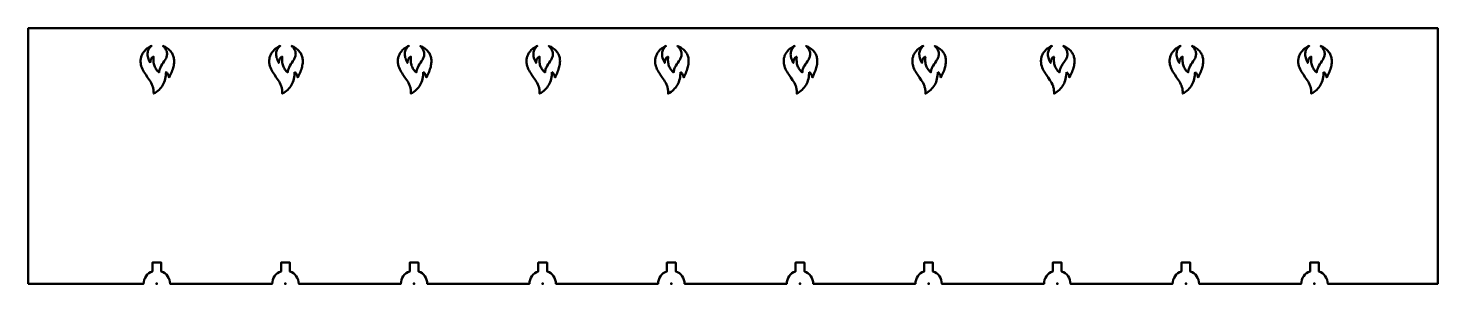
# Model space of a CAD drawing. Header units: millimetres. Extents: x 0 to 800, y 0 to 145.
import ezdxf

# ---------------------------------------------------------------- set-up
doc = ezdxf.new("R2010")
doc.units = ezdxf.units.MM
doc.linetypes.add('Сплошная', pattern=[0])
for name, color, linetype, lineweight in [('IV_ARC_CENTERS', 7, 'Сплошная', 50), ('IV_INTERIOR_PROFILES', 7, 'Continuous', 50), ('IV_OUTER_PROFILE', 7, 'Continuous', 50)]:
    doc.layers.add(name, color=color, linetype=linetype, lineweight=lineweight)

msp = doc.modelspace()

# ---------------------------------------------------------------- linework, layer by layer
at = {"layer": 'IV_ARC_CENTERS'}
for p in [(73.02, 0.09), (73.02, 0.09), (146.02, 0.09), (146.02, 0.09), (219.02, 0.09), (219.02, 0.09), (292.02, 0.09), (292.02, 0.09), (365.02, 0.09), (365.02, 0.09), (438.02, 0.09), (438.02, 0.09), (511.02, 0.09), (511.02, 0.09), (584.02, 0.09), (584.02, 0.09), (657.02, 0.09), (657.02, 0.09), (730.02, 0.09), (730.02, 0.09)]:
    msp.add_point(p, dxfattribs=at)
at = {"layer": 'IV_INTERIOR_PROFILES', "flags": 128}
for points in [[(69.25, 125.44), (68.86, 126.19), (68.52, 126.92), (68.25, 127.63), (68.03, 128.32), (67.88, 129), (67.78, 129.65), (67.74, 130.28), (67.76, 130.89), (67.84, 131.49), (67.98, 132.06), (68.18, 132.62), (68.44, 133.15), (68.75, 133.66), (69.13, 134.16), (69.56, 134.64), (70.06, 135.09), (69.46, 134.81), (68.9, 134.5), (68.36, 134.18), (67.86, 133.84), (67.39, 133.49), (66.95, 133.12), (66.54, 132.73), (66.16, 132.34), (65.81, 131.93), (65.5, 131.52), (65.21, 131.1), (64.94, 130.67), (64.71, 130.24), (64.51, 129.8), (64.33, 129.36), (64.18, 128.91), (64.05, 128.46), (63.95, 128.02), (63.88, 127.57), (63.83, 127.12), (63.8, 126.67), (63.8, 126.22), (63.82, 125.78), (63.86, 125.34), (63.92, 124.9), (64, 124.46), (64.22, 123.6), (64.51, 122.76), (64.86, 121.93), (65.27, 121.11), (65.72, 120.31), (66.21, 119.52), (66.72, 118.75), (67.8, 117.21), (68.87, 115.66), (69.38, 114.86), (69.85, 114.04), (70.27, 113.18), (70.46, 112.74), (70.63, 112.28), (70.78, 111.81), (70.92, 111.33), (71.03, 110.83), (71.12, 110.31), (71.18, 109.77), (71.22, 109.21), (71.23, 108.63), (71.21, 108.02), (72.06, 108.51), (72.85, 109.04), (73.59, 109.6), (74.28, 110.2), (74.91, 110.83), (75.49, 111.51), (76.01, 112.21), (76.47, 112.96), (76.88, 113.74), (77.24, 114.56), (77.54, 115.41), (77.79, 116.3), (77.98, 117.23), (78.12, 118.19), (78.2, 119.19), (78.23, 120.22), (78.55, 120), (78.84, 119.73), (79.11, 119.41), (79.34, 119.05), (79.55, 118.65), (79.72, 118.21), (79.87, 117.72), (79.99, 117.18), (80.42, 118), (80.81, 118.8), (81.17, 119.58), (81.49, 120.35), (81.78, 121.1), (82.04, 121.83), (82.26, 122.55), (82.44, 123.25), (82.59, 123.93), (82.71, 124.6), (82.79, 125.25), (82.83, 125.88), (82.84, 126.5), (82.82, 127.1), (82.76, 127.68), (82.67, 128.25), (82.54, 128.8), (82.38, 129.34), (82.19, 129.86), (81.96, 130.36), (81.69, 130.84), (81.39, 131.31), (81.06, 131.76), (80.69, 132.2), (80.28, 132.62), (79.84, 133.02), (79.37, 133.41), (78.86, 133.78), (78.32, 134.13), (77.74, 134.47), (77.13, 134.79), (76.48, 135.09), (76.77, 134.79), (77.03, 134.5), (77.28, 134.21), (77.5, 133.93), (77.89, 133.37), (78.2, 132.83), (78.45, 132.3), (78.63, 131.79), (78.75, 131.29), (78.81, 130.8), (78.82, 130.32), (78.78, 129.85), (78.7, 129.39), (78.58, 128.94), (78.42, 128.49), (78.23, 128.05), (78.01, 127.62), (77.78, 127.18), (77.25, 126.33), (76.68, 125.47), (76.11, 124.61), (75.56, 123.74), (75.31, 123.3), (75.08, 122.85), (74.87, 122.4), (74.69, 121.93), (74.55, 121.46), (74.44, 120.98), (74.37, 120.48), (74.34, 119.98), (73.88, 120.38), (73.46, 120.81), (73.07, 121.26), (72.72, 121.72), (72.4, 122.21), (72.11, 122.72), (71.86, 123.25), (71.65, 123.8), (71.47, 124.37), (71.33, 124.95), (71.22, 125.56), (71.15, 126.19), (71.11, 126.84), (71.11, 127.51), (71.14, 128.2), (71.21, 128.91), (71.01, 128.85), (70.82, 128.77), (70.64, 128.66), (70.47, 128.53), (70.31, 128.39), (70.16, 128.22), (70.02, 128.04), (69.9, 127.83), (69.78, 127.6), (69.67, 127.35), (69.58, 127.09), (69.49, 126.8), (69.42, 126.49), (69.35, 126.16), (69.3, 125.81)], [(151.23, 120.22), (151.55, 120), (151.84, 119.73), (152.11, 119.41), (152.34, 119.05), (152.55, 118.65), (152.72, 118.21), (152.87, 117.72), (152.99, 117.18), (153.42, 118), (153.81, 118.8), (154.17, 119.58), (154.49, 120.35), (154.78, 121.1), (155.04, 121.83), (155.26, 122.55), (155.44, 123.25), (155.59, 123.93), (155.71, 124.6), (155.79, 125.25), (155.83, 125.88), (155.84, 126.5), (155.82, 127.1), (155.76, 127.68), (155.67, 128.25), (155.54, 128.8), (155.38, 129.34), (155.19, 129.86), (154.96, 130.36), (154.69, 130.84), (154.39, 131.31), (154.06, 131.76), (153.69, 132.2), (153.28, 132.62), (152.84, 133.02), (152.37, 133.41), (151.86, 133.78), (151.32, 134.13), (150.74, 134.47), (150.13, 134.79), (149.48, 135.09), (149.77, 134.79), (150.03, 134.5), (150.28, 134.21), (150.5, 133.93), (150.89, 133.37), (151.2, 132.83), (151.45, 132.3), (151.63, 131.79), (151.75, 131.29), (151.81, 130.8), (151.82, 130.32), (151.78, 129.85), (151.7, 129.39), (151.58, 128.94), (151.42, 128.49), (151.23, 128.05), (151.01, 127.62), (150.78, 127.18), (150.25, 126.33), (149.68, 125.47), (149.11, 124.61), (148.56, 123.74), (148.31, 123.3), (148.08, 122.85), (147.87, 122.4), (147.69, 121.93), (147.55, 121.46), (147.44, 120.98), (147.37, 120.48), (147.34, 119.98), (146.88, 120.38), (146.46, 120.81), (146.07, 121.26), (145.72, 121.72), (145.4, 122.21), (145.11, 122.72), (144.86, 123.25), (144.65, 123.8), (144.47, 124.37), (144.33, 124.95), (144.22, 125.56), (144.15, 126.19), (144.11, 126.84), (144.11, 127.51), (144.14, 128.2), (144.21, 128.91), (144.01, 128.85), (143.82, 128.77), (143.64, 128.66), (143.47, 128.53), (143.31, 128.39), (143.16, 128.22), (143.02, 128.04), (142.9, 127.83), (142.78, 127.6), (142.67, 127.35), (142.58, 127.09), (142.49, 126.8), (142.42, 126.49), (142.35, 126.16), (142.3, 125.81), (142.25, 125.44), (141.86, 126.19), (141.52, 126.92), (141.25, 127.63), (141.03, 128.32), (140.88, 129), (140.78, 129.65), (140.74, 130.28), (140.76, 130.89), (140.84, 131.49), (140.98, 132.06), (141.18, 132.62), (141.44, 133.15), (141.75, 133.66), (142.13, 134.16), (142.56, 134.64), (143.06, 135.09), (142.46, 134.81), (141.9, 134.5), (141.36, 134.18), (140.86, 133.84), (140.39, 133.49), (139.95, 133.12), (139.54, 132.73), (139.16, 132.34), (138.81, 131.93), (138.5, 131.52), (138.21, 131.1), (137.94, 130.67), (137.71, 130.24), (137.51, 129.8), (137.33, 129.36), (137.18, 128.91), (137.05, 128.46), (136.95, 128.02), (136.88, 127.57), (136.83, 127.12), (136.8, 126.67), (136.8, 126.22), (136.82, 125.78), (136.86, 125.34), (136.92, 124.9), (137, 124.46), (137.22, 123.6), (137.51, 122.76), (137.86, 121.93), (138.27, 121.11), (138.72, 120.31), (139.21, 119.52), (139.72, 118.75), (140.8, 117.21), (141.87, 115.66), (142.38, 114.86), (142.85, 114.04), (143.27, 113.18), (143.46, 112.74), (143.63, 112.28), (143.78, 111.81), (143.92, 111.33), (144.03, 110.83), (144.12, 110.31), (144.18, 109.77), (144.22, 109.21), (144.23, 108.63), (144.21, 108.02), (145.06, 108.51), (145.85, 109.04), (146.59, 109.6), (147.28, 110.2), (147.91, 110.83), (148.49, 111.51), (149.01, 112.21), (149.47, 112.96), (149.88, 113.74), (150.24, 114.56), (150.54, 115.41), (150.79, 116.3), (150.98, 117.23), (151.12, 118.19), (151.2, 119.19)], [(224.23, 120.22), (224.55, 120), (224.84, 119.73), (225.11, 119.41), (225.34, 119.05), (225.55, 118.65), (225.72, 118.21), (225.87, 117.72), (225.99, 117.18), (226.42, 118), (226.81, 118.8), (227.17, 119.58), (227.49, 120.35), (227.78, 121.1), (228.04, 121.83), (228.26, 122.55), (228.44, 123.25), (228.59, 123.93), (228.71, 124.6), (228.79, 125.25), (228.83, 125.88), (228.84, 126.5), (228.82, 127.1), (228.76, 127.68), (228.67, 128.25), (228.54, 128.8), (228.38, 129.34), (228.19, 129.86), (227.96, 130.36), (227.69, 130.84), (227.39, 131.31), (227.06, 131.76), (226.69, 132.2), (226.28, 132.62), (225.84, 133.02), (225.37, 133.41), (224.86, 133.78), (224.32, 134.13), (223.74, 134.47), (223.13, 134.79), (222.48, 135.09), (222.77, 134.79), (223.03, 134.5), (223.28, 134.21), (223.5, 133.93), (223.89, 133.37), (224.2, 132.83), (224.45, 132.3), (224.63, 131.79), (224.75, 131.29), (224.81, 130.8), (224.82, 130.32), (224.78, 129.85), (224.7, 129.39), (224.58, 128.94), (224.42, 128.49), (224.23, 128.05), (224.01, 127.62), (223.78, 127.18), (223.25, 126.33), (222.68, 125.47), (222.11, 124.61), (221.56, 123.74), (221.31, 123.3), (221.08, 122.85), (220.87, 122.4), (220.69, 121.93), (220.55, 121.46), (220.44, 120.98), (220.37, 120.48), (220.34, 119.98), (219.88, 120.38), (219.46, 120.81), (219.07, 121.26), (218.72, 121.72), (218.4, 122.21), (218.11, 122.72), (217.86, 123.25), (217.65, 123.8), (217.47, 124.37), (217.33, 124.95), (217.22, 125.56), (217.15, 126.19), (217.11, 126.84), (217.11, 127.51), (217.14, 128.2), (217.21, 128.91), (217.01, 128.85), (216.82, 128.77), (216.64, 128.66), (216.47, 128.53), (216.31, 128.39), (216.16, 128.22), (216.02, 128.04), (215.9, 127.83), (215.78, 127.6), (215.67, 127.35), (215.58, 127.09), (215.49, 126.8), (215.42, 126.49), (215.35, 126.16), (215.3, 125.81), (215.25, 125.44), (214.86, 126.19), (214.52, 126.92), (214.25, 127.63), (214.03, 128.32), (213.88, 129), (213.78, 129.65), (213.74, 130.28), (213.76, 130.89), (213.84, 131.49), (213.98, 132.06), (214.18, 132.62), (214.44, 133.15), (214.75, 133.66), (215.13, 134.16), (215.56, 134.64), (216.06, 135.09), (215.46, 134.81), (214.9, 134.5), (214.36, 134.18), (213.86, 133.84), (213.39, 133.49), (212.95, 133.12), (212.54, 132.73), (212.16, 132.34), (211.81, 131.93), (211.5, 131.52), (211.21, 131.1), (210.94, 130.67), (210.71, 130.24), (210.51, 129.8), (210.33, 129.36), (210.18, 128.91), (210.05, 128.46), (209.95, 128.02), (209.88, 127.57), (209.83, 127.12), (209.8, 126.67), (209.8, 126.22), (209.82, 125.78), (209.86, 125.34), (209.92, 124.9), (210, 124.46), (210.22, 123.6), (210.51, 122.76), (210.86, 121.93), (211.27, 121.11), (211.72, 120.31), (212.21, 119.52), (212.72, 118.75), (213.8, 117.21), (214.87, 115.66), (215.38, 114.86), (215.85, 114.04), (216.27, 113.18), (216.46, 112.74), (216.63, 112.28), (216.78, 111.81), (216.92, 111.33), (217.03, 110.83), (217.12, 110.31), (217.18, 109.77), (217.22, 109.21), (217.23, 108.63), (217.21, 108.02), (218.06, 108.51), (218.85, 109.04), (219.59, 109.6), (220.28, 110.2), (220.91, 110.83), (221.49, 111.51), (222.01, 112.21), (222.47, 112.96), (222.88, 113.74), (223.24, 114.56), (223.54, 115.41), (223.79, 116.3), (223.98, 117.23), (224.12, 118.19), (224.2, 119.19)], [(297.23, 120.22), (297.55, 120), (297.84, 119.73), (298.11, 119.41), (298.34, 119.05), (298.55, 118.65), (298.72, 118.21), (298.87, 117.72), (298.99, 117.18), (299.42, 118), (299.81, 118.8), (300.17, 119.58), (300.49, 120.35), (300.78, 121.1), (301.04, 121.83), (301.26, 122.55), (301.44, 123.25), (301.59, 123.93), (301.71, 124.6), (301.79, 125.25), (301.83, 125.88), (301.84, 126.5), (301.82, 127.1), (301.76, 127.68), (301.67, 128.25), (301.54, 128.8), (301.38, 129.34), (301.19, 129.86), (300.96, 130.36), (300.69, 130.84), (300.39, 131.31), (300.06, 131.76), (299.69, 132.2), (299.28, 132.62), (298.84, 133.02), (298.37, 133.41), (297.86, 133.78), (297.32, 134.13), (296.74, 134.47), (296.13, 134.79), (295.48, 135.09), (295.77, 134.79), (296.03, 134.5), (296.28, 134.21), (296.5, 133.93), (296.89, 133.37), (297.2, 132.83), (297.45, 132.3), (297.63, 131.79), (297.75, 131.29), (297.81, 130.8), (297.82, 130.32), (297.78, 129.85), (297.7, 129.39), (297.58, 128.94), (297.42, 128.49), (297.23, 128.05), (297.01, 127.62), (296.78, 127.18), (296.25, 126.33), (295.68, 125.47), (295.11, 124.61), (294.56, 123.74), (294.31, 123.3), (294.08, 122.85), (293.87, 122.4), (293.69, 121.93), (293.55, 121.46), (293.44, 120.98), (293.37, 120.48), (293.34, 119.98), (292.88, 120.38), (292.46, 120.81), (292.07, 121.26), (291.72, 121.72), (291.4, 122.21), (291.11, 122.72), (290.86, 123.25), (290.65, 123.8), (290.47, 124.37), (290.33, 124.95), (290.22, 125.56), (290.15, 126.19), (290.11, 126.84), (290.11, 127.51), (290.14, 128.2), (290.21, 128.91), (290.01, 128.85), (289.82, 128.77), (289.64, 128.66), (289.47, 128.53), (289.31, 128.39), (289.16, 128.22), (289.02, 128.04), (288.9, 127.83), (288.78, 127.6), (288.67, 127.35), (288.58, 127.09), (288.49, 126.8), (288.42, 126.49), (288.35, 126.16), (288.3, 125.81), (288.25, 125.44), (287.86, 126.19), (287.52, 126.92), (287.25, 127.63), (287.03, 128.32), (286.88, 129), (286.78, 129.65), (286.74, 130.28), (286.76, 130.89), (286.84, 131.49), (286.98, 132.06), (287.18, 132.62), (287.44, 133.15), (287.75, 133.66), (288.13, 134.16), (288.56, 134.64), (289.06, 135.09), (288.46, 134.81), (287.9, 134.5), (287.36, 134.18), (286.86, 133.84), (286.39, 133.49), (285.95, 133.12), (285.54, 132.73), (285.16, 132.34), (284.81, 131.93), (284.5, 131.52), (284.21, 131.1), (283.94, 130.67), (283.71, 130.24), (283.51, 129.8), (283.33, 129.36), (283.18, 128.91), (283.05, 128.46), (282.95, 128.02), (282.88, 127.57), (282.83, 127.12), (282.8, 126.67), (282.8, 126.22), (282.82, 125.78), (282.86, 125.34), (282.92, 124.9), (283, 124.46), (283.22, 123.6), (283.51, 122.76), (283.86, 121.93), (284.27, 121.11), (284.72, 120.31), (285.21, 119.52), (285.72, 118.75), (286.8, 117.21), (287.87, 115.66), (288.38, 114.86), (288.85, 114.04), (289.27, 113.18), (289.46, 112.74), (289.63, 112.28), (289.78, 111.81), (289.92, 111.33), (290.03, 110.83), (290.12, 110.31), (290.18, 109.77), (290.22, 109.21), (290.23, 108.63), (290.21, 108.02), (291.06, 108.51), (291.85, 109.04), (292.59, 109.6), (293.28, 110.2), (293.91, 110.83), (294.49, 111.51), (295.01, 112.21), (295.47, 112.96), (295.88, 113.74), (296.24, 114.56), (296.54, 115.41), (296.79, 116.3), (296.98, 117.23), (297.12, 118.19), (297.2, 119.19)], [(370.23, 120.22), (370.55, 120), (370.84, 119.73), (371.11, 119.41), (371.34, 119.05), (371.55, 118.65), (371.72, 118.21), (371.87, 117.72), (371.99, 117.18), (372.42, 118), (372.81, 118.8), (373.17, 119.58), (373.49, 120.35), (373.78, 121.1), (374.04, 121.83), (374.26, 122.55), (374.44, 123.25), (374.59, 123.93), (374.71, 124.6), (374.79, 125.25), (374.83, 125.88), (374.84, 126.5), (374.82, 127.1), (374.76, 127.68), (374.67, 128.25), (374.54, 128.8), (374.38, 129.34), (374.19, 129.86), (373.96, 130.36), (373.69, 130.84), (373.39, 131.31), (373.06, 131.76), (372.69, 132.2), (372.28, 132.62), (371.84, 133.02), (371.37, 133.41), (370.86, 133.78), (370.32, 134.13), (369.74, 134.47), (369.13, 134.79), (368.48, 135.09), (368.77, 134.79), (369.03, 134.5), (369.28, 134.21), (369.5, 133.93), (369.89, 133.37), (370.2, 132.83), (370.45, 132.3), (370.63, 131.79), (370.75, 131.29), (370.81, 130.8), (370.82, 130.32), (370.78, 129.85), (370.7, 129.39), (370.58, 128.94), (370.42, 128.49), (370.23, 128.05), (370.01, 127.62), (369.78, 127.18), (369.25, 126.33), (368.68, 125.47), (368.11, 124.61), (367.56, 123.74), (367.31, 123.3), (367.08, 122.85), (366.87, 122.4), (366.69, 121.93), (366.55, 121.46), (366.44, 120.98), (366.37, 120.48), (366.34, 119.98), (365.88, 120.38), (365.46, 120.81), (365.07, 121.26), (364.72, 121.72), (364.4, 122.21), (364.11, 122.72), (363.86, 123.25), (363.65, 123.8), (363.47, 124.37), (363.33, 124.95), (363.22, 125.56), (363.15, 126.19), (363.11, 126.84), (363.11, 127.51), (363.14, 128.2), (363.21, 128.91), (363.01, 128.85), (362.82, 128.77), (362.64, 128.66), (362.47, 128.53), (362.31, 128.39), (362.16, 128.22), (362.02, 128.04), (361.9, 127.83), (361.78, 127.6), (361.67, 127.35), (361.58, 127.09), (361.49, 126.8), (361.42, 126.49), (361.35, 126.16), (361.3, 125.81), (361.25, 125.44), (360.86, 126.19), (360.52, 126.92), (360.25, 127.63), (360.03, 128.32), (359.88, 129), (359.78, 129.65), (359.74, 130.28), (359.76, 130.89), (359.84, 131.49), (359.98, 132.06), (360.18, 132.62), (360.44, 133.15), (360.75, 133.66), (361.13, 134.16), (361.56, 134.64), (362.06, 135.09), (361.46, 134.81), (360.9, 134.5), (360.36, 134.18), (359.86, 133.84), (359.39, 133.49), (358.95, 133.12), (358.54, 132.73), (358.16, 132.34), (357.81, 131.93), (357.5, 131.52), (357.21, 131.1), (356.94, 130.67), (356.71, 130.24), (356.51, 129.8), (356.33, 129.36), (356.18, 128.91), (356.05, 128.46), (355.95, 128.02), (355.88, 127.57), (355.83, 127.12), (355.8, 126.67), (355.8, 126.22), (355.82, 125.78), (355.86, 125.34), (355.92, 124.9), (356, 124.46), (356.22, 123.6), (356.51, 122.76), (356.86, 121.93), (357.27, 121.11), (357.72, 120.31), (358.21, 119.52), (358.72, 118.75), (359.8, 117.21), (360.87, 115.66), (361.38, 114.86), (361.85, 114.04), (362.27, 113.18), (362.46, 112.74), (362.63, 112.28), (362.78, 111.81), (362.92, 111.33), (363.03, 110.83), (363.12, 110.31), (363.18, 109.77), (363.22, 109.21), (363.23, 108.63), (363.21, 108.02), (364.06, 108.51), (364.85, 109.04), (365.59, 109.6), (366.28, 110.2), (366.91, 110.83), (367.49, 111.51), (368.01, 112.21), (368.47, 112.96), (368.88, 113.74), (369.24, 114.56), (369.54, 115.41), (369.79, 116.3), (369.98, 117.23), (370.12, 118.19), (370.2, 119.19)], [(443.23, 120.22), (443.55, 120), (443.84, 119.73), (444.11, 119.41), (444.34, 119.05), (444.55, 118.65), (444.72, 118.21), (444.87, 117.72), (444.99, 117.18), (445.42, 118), (445.81, 118.8), (446.17, 119.58), (446.49, 120.35), (446.78, 121.1), (447.04, 121.83), (447.26, 122.55), (447.44, 123.25), (447.59, 123.93), (447.71, 124.6), (447.79, 125.25), (447.83, 125.88), (447.84, 126.5), (447.82, 127.1), (447.76, 127.68), (447.67, 128.25), (447.54, 128.8), (447.38, 129.34), (447.19, 129.86), (446.96, 130.36), (446.69, 130.84), (446.39, 131.31), (446.06, 131.76), (445.69, 132.2), (445.28, 132.62), (444.84, 133.02), (444.37, 133.41), (443.86, 133.78), (443.32, 134.13), (442.74, 134.47), (442.13, 134.79), (441.48, 135.09), (441.77, 134.79), (442.03, 134.5), (442.28, 134.21), (442.5, 133.93), (442.89, 133.37), (443.2, 132.83), (443.45, 132.3), (443.63, 131.79), (443.75, 131.29), (443.81, 130.8), (443.82, 130.32), (443.78, 129.85), (443.7, 129.39), (443.58, 128.94), (443.42, 128.49), (443.23, 128.05), (443.01, 127.62), (442.78, 127.18), (442.25, 126.33), (441.68, 125.47), (441.11, 124.61), (440.56, 123.74), (440.31, 123.3), (440.08, 122.85), (439.87, 122.4), (439.69, 121.93), (439.55, 121.46), (439.44, 120.98), (439.37, 120.48), (439.34, 119.98), (438.88, 120.38), (438.46, 120.81), (438.07, 121.26), (437.72, 121.72), (437.4, 122.21), (437.11, 122.72), (436.86, 123.25), (436.65, 123.8), (436.47, 124.37), (436.33, 124.95), (436.22, 125.56), (436.15, 126.19), (436.11, 126.84), (436.11, 127.51), (436.14, 128.2), (436.21, 128.91), (436.01, 128.85), (435.82, 128.77), (435.64, 128.66), (435.47, 128.53), (435.31, 128.39), (435.16, 128.22), (435.02, 128.04), (434.9, 127.83), (434.78, 127.6), (434.67, 127.35), (434.58, 127.09), (434.49, 126.8), (434.42, 126.49), (434.35, 126.16), (434.3, 125.81), (434.25, 125.44), (433.86, 126.19), (433.52, 126.92), (433.25, 127.63), (433.03, 128.32), (432.88, 129), (432.78, 129.65), (432.74, 130.28), (432.76, 130.89), (432.84, 131.49), (432.98, 132.06), (433.18, 132.62), (433.44, 133.15), (433.75, 133.66), (434.13, 134.16), (434.56, 134.64), (435.06, 135.09), (434.46, 134.81), (433.9, 134.5), (433.36, 134.18), (432.86, 133.84), (432.39, 133.49), (431.95, 133.12), (431.54, 132.73), (431.16, 132.34), (430.81, 131.93), (430.5, 131.52), (430.21, 131.1), (429.94, 130.67), (429.71, 130.24), (429.51, 129.8), (429.33, 129.36), (429.18, 128.91), (429.05, 128.46), (428.95, 128.02), (428.88, 127.57), (428.83, 127.12), (428.8, 126.67), (428.8, 126.22), (428.82, 125.78), (428.86, 125.34), (428.92, 124.9), (429, 124.46), (429.22, 123.6), (429.51, 122.76), (429.86, 121.93), (430.27, 121.11), (430.72, 120.31), (431.21, 119.52), (431.72, 118.75), (432.8, 117.21), (433.87, 115.66), (434.38, 114.86), (434.85, 114.04), (435.27, 113.18), (435.46, 112.74), (435.63, 112.28), (435.78, 111.81), (435.92, 111.33), (436.03, 110.83), (436.12, 110.31), (436.18, 109.77), (436.22, 109.21), (436.23, 108.63), (436.21, 108.02), (437.06, 108.51), (437.85, 109.04), (438.59, 109.6), (439.28, 110.2), (439.91, 110.83), (440.49, 111.51), (441.01, 112.21), (441.47, 112.96), (441.88, 113.74), (442.24, 114.56), (442.54, 115.41), (442.79, 116.3), (442.98, 117.23), (443.12, 118.19), (443.2, 119.19)], [(516.23, 120.22), (516.55, 120), (516.84, 119.73), (517.11, 119.41), (517.34, 119.05), (517.55, 118.65), (517.72, 118.21), (517.87, 117.72), (517.99, 117.18), (518.42, 118), (518.81, 118.8), (519.17, 119.58), (519.49, 120.35), (519.78, 121.1), (520.04, 121.83), (520.26, 122.55), (520.44, 123.25), (520.59, 123.93), (520.71, 124.6), (520.79, 125.25), (520.83, 125.88), (520.84, 126.5), (520.82, 127.1), (520.76, 127.68), (520.67, 128.25), (520.54, 128.8), (520.38, 129.34), (520.19, 129.86), (519.96, 130.36), (519.69, 130.84), (519.39, 131.31), (519.06, 131.76), (518.69, 132.2), (518.28, 132.62), (517.84, 133.02), (517.37, 133.41), (516.86, 133.78), (516.32, 134.13), (515.74, 134.47), (515.13, 134.79), (514.48, 135.09), (514.77, 134.79), (515.03, 134.5), (515.28, 134.21), (515.5, 133.93), (515.89, 133.37), (516.2, 132.83), (516.45, 132.3), (516.63, 131.79), (516.75, 131.29), (516.81, 130.8), (516.82, 130.32), (516.78, 129.85), (516.7, 129.39), (516.58, 128.94), (516.42, 128.49), (516.23, 128.05), (516.01, 127.62), (515.78, 127.18), (515.25, 126.33), (514.68, 125.47), (514.11, 124.61), (513.56, 123.74), (513.31, 123.3), (513.08, 122.85), (512.87, 122.4), (512.69, 121.93), (512.55, 121.46), (512.44, 120.98), (512.37, 120.48), (512.34, 119.98), (511.88, 120.38), (511.46, 120.81), (511.07, 121.26), (510.72, 121.72), (510.4, 122.21), (510.11, 122.72), (509.86, 123.25), (509.65, 123.8), (509.47, 124.37), (509.33, 124.95), (509.22, 125.56), (509.15, 126.19), (509.11, 126.84), (509.11, 127.51), (509.14, 128.2), (509.21, 128.91), (509.01, 128.85), (508.82, 128.77), (508.64, 128.66), (508.47, 128.53), (508.31, 128.39), (508.16, 128.22), (508.02, 128.04), (507.9, 127.83), (507.78, 127.6), (507.67, 127.35), (507.58, 127.09), (507.49, 126.8), (507.42, 126.49), (507.35, 126.16), (507.3, 125.81), (507.25, 125.44), (506.86, 126.19), (506.52, 126.92), (506.25, 127.63), (506.03, 128.32), (505.88, 129), (505.78, 129.65), (505.74, 130.28), (505.76, 130.89), (505.84, 131.49), (505.98, 132.06), (506.18, 132.62), (506.44, 133.15), (506.75, 133.66), (507.13, 134.16), (507.56, 134.64), (508.06, 135.09), (507.46, 134.81), (506.9, 134.5), (506.36, 134.18), (505.86, 133.84), (505.39, 133.49), (504.95, 133.12), (504.54, 132.73), (504.16, 132.34), (503.81, 131.93), (503.5, 131.52), (503.21, 131.1), (502.94, 130.67), (502.71, 130.24), (502.51, 129.8), (502.33, 129.36), (502.18, 128.91), (502.05, 128.46), (501.95, 128.02), (501.88, 127.57), (501.83, 127.12), (501.8, 126.67), (501.8, 126.22), (501.82, 125.78), (501.86, 125.34), (501.92, 124.9), (502, 124.46), (502.22, 123.6), (502.51, 122.76), (502.86, 121.93), (503.27, 121.11), (503.72, 120.31), (504.21, 119.52), (504.72, 118.75), (505.8, 117.21), (506.87, 115.66), (507.38, 114.86), (507.85, 114.04), (508.27, 113.18), (508.46, 112.74), (508.63, 112.28), (508.78, 111.81), (508.92, 111.33), (509.03, 110.83), (509.12, 110.31), (509.18, 109.77), (509.22, 109.21), (509.23, 108.63), (509.21, 108.02), (510.06, 108.51), (510.85, 109.04), (511.59, 109.6), (512.28, 110.2), (512.91, 110.83), (513.49, 111.51), (514.01, 112.21), (514.47, 112.96), (514.88, 113.74), (515.24, 114.56), (515.54, 115.41), (515.79, 116.3), (515.98, 117.23), (516.12, 118.19), (516.2, 119.19)], [(589.23, 120.22), (589.55, 120), (589.84, 119.73), (590.11, 119.41), (590.34, 119.05), (590.55, 118.65), (590.72, 118.21), (590.87, 117.72), (590.99, 117.18), (591.42, 118), (591.81, 118.8), (592.17, 119.58), (592.49, 120.35), (592.78, 121.1), (593.04, 121.83), (593.26, 122.55), (593.44, 123.25), (593.59, 123.93), (593.71, 124.6), (593.79, 125.25), (593.83, 125.88), (593.84, 126.5), (593.82, 127.1), (593.76, 127.68), (593.67, 128.25), (593.54, 128.8), (593.38, 129.34), (593.19, 129.86), (592.96, 130.36), (592.69, 130.84), (592.39, 131.31), (592.06, 131.76), (591.69, 132.2), (591.28, 132.62), (590.84, 133.02), (590.37, 133.41), (589.86, 133.78), (589.32, 134.13), (588.74, 134.47), (588.13, 134.79), (587.48, 135.09), (587.77, 134.79), (588.03, 134.5), (588.28, 134.21), (588.5, 133.93), (588.89, 133.37), (589.2, 132.83), (589.45, 132.3), (589.63, 131.79), (589.75, 131.29), (589.81, 130.8), (589.82, 130.32), (589.78, 129.85), (589.7, 129.39), (589.58, 128.94), (589.42, 128.49), (589.23, 128.05), (589.01, 127.62), (588.78, 127.18), (588.25, 126.33), (587.68, 125.47), (587.11, 124.61), (586.56, 123.74), (586.31, 123.3), (586.08, 122.85), (585.87, 122.4), (585.69, 121.93), (585.55, 121.46), (585.44, 120.98), (585.37, 120.48), (585.34, 119.98), (584.88, 120.38), (584.46, 120.81), (584.07, 121.26), (583.72, 121.72), (583.4, 122.21), (583.11, 122.72), (582.86, 123.25), (582.65, 123.8), (582.47, 124.37), (582.33, 124.95), (582.22, 125.56), (582.15, 126.19), (582.11, 126.84), (582.11, 127.51), (582.14, 128.2), (582.21, 128.91), (582.01, 128.85), (581.82, 128.77), (581.64, 128.66), (581.47, 128.53), (581.31, 128.39), (581.16, 128.22), (581.02, 128.04), (580.9, 127.83), (580.78, 127.6), (580.67, 127.35), (580.58, 127.09), (580.49, 126.8), (580.42, 126.49), (580.35, 126.16), (580.3, 125.81), (580.25, 125.44), (579.86, 126.19), (579.52, 126.92), (579.25, 127.63), (579.03, 128.32), (578.88, 129), (578.78, 129.65), (578.74, 130.28), (578.76, 130.89), (578.84, 131.49), (578.98, 132.06), (579.18, 132.62), (579.44, 133.15), (579.75, 133.66), (580.13, 134.16), (580.56, 134.64), (581.06, 135.09), (580.46, 134.81), (579.9, 134.5), (579.36, 134.18), (578.86, 133.84), (578.39, 133.49), (577.95, 133.12), (577.54, 132.73), (577.16, 132.34), (576.81, 131.93), (576.5, 131.52), (576.21, 131.1), (575.94, 130.67), (575.71, 130.24), (575.51, 129.8), (575.33, 129.36), (575.18, 128.91), (575.05, 128.46), (574.95, 128.02), (574.88, 127.57), (574.83, 127.12), (574.8, 126.67), (574.8, 126.22), (574.82, 125.78), (574.86, 125.34), (574.92, 124.9), (575, 124.46), (575.22, 123.6), (575.51, 122.76), (575.86, 121.93), (576.27, 121.11), (576.72, 120.31), (577.21, 119.52), (577.72, 118.75), (578.8, 117.21), (579.87, 115.66), (580.38, 114.86), (580.85, 114.04), (581.27, 113.18), (581.46, 112.74), (581.63, 112.28), (581.78, 111.81), (581.92, 111.33), (582.03, 110.83), (582.12, 110.31), (582.18, 109.77), (582.22, 109.21), (582.23, 108.63), (582.21, 108.02), (583.06, 108.51), (583.85, 109.04), (584.59, 109.6), (585.28, 110.2), (585.91, 110.83), (586.49, 111.51), (587.01, 112.21), (587.47, 112.96), (587.88, 113.74), (588.24, 114.56), (588.54, 115.41), (588.79, 116.3), (588.98, 117.23), (589.12, 118.19), (589.2, 119.19)], [(662.23, 120.22), (662.55, 120), (662.84, 119.73), (663.11, 119.41), (663.34, 119.05), (663.55, 118.65), (663.72, 118.21), (663.87, 117.72), (663.99, 117.18), (664.42, 118), (664.81, 118.8), (665.17, 119.58), (665.49, 120.35), (665.78, 121.1), (666.04, 121.83), (666.26, 122.55), (666.44, 123.25), (666.59, 123.93), (666.71, 124.6), (666.79, 125.25), (666.83, 125.88), (666.84, 126.5), (666.82, 127.1), (666.76, 127.68), (666.67, 128.25), (666.54, 128.8), (666.38, 129.34), (666.19, 129.86), (665.96, 130.36), (665.69, 130.84), (665.39, 131.31), (665.06, 131.76), (664.69, 132.2), (664.28, 132.62), (663.84, 133.02), (663.37, 133.41), (662.86, 133.78), (662.32, 134.13), (661.74, 134.47), (661.13, 134.79), (660.48, 135.09), (660.77, 134.79), (661.03, 134.5), (661.28, 134.21), (661.5, 133.93), (661.89, 133.37), (662.2, 132.83), (662.45, 132.3), (662.63, 131.79), (662.75, 131.29), (662.81, 130.8), (662.82, 130.32), (662.78, 129.85), (662.7, 129.39), (662.58, 128.94), (662.42, 128.49), (662.23, 128.05), (662.01, 127.62), (661.78, 127.18), (661.25, 126.33), (660.68, 125.47), (660.11, 124.61), (659.56, 123.74), (659.31, 123.3), (659.08, 122.85), (658.87, 122.4), (658.69, 121.93), (658.55, 121.46), (658.44, 120.98), (658.37, 120.48), (658.34, 119.98), (657.88, 120.38), (657.46, 120.81), (657.07, 121.26), (656.72, 121.72), (656.4, 122.21), (656.11, 122.72), (655.86, 123.25), (655.65, 123.8), (655.47, 124.37), (655.33, 124.95), (655.22, 125.56), (655.15, 126.19), (655.11, 126.84), (655.11, 127.51), (655.14, 128.2), (655.21, 128.91), (655.01, 128.85), (654.82, 128.77), (654.64, 128.66), (654.47, 128.53), (654.31, 128.39), (654.16, 128.22), (654.02, 128.04), (653.9, 127.83), (653.78, 127.6), (653.67, 127.35), (653.58, 127.09), (653.49, 126.8), (653.42, 126.49), (653.35, 126.16), (653.3, 125.81), (653.25, 125.44), (652.86, 126.19), (652.52, 126.92), (652.25, 127.63), (652.03, 128.32), (651.88, 129), (651.78, 129.65), (651.74, 130.28), (651.76, 130.89), (651.84, 131.49), (651.98, 132.06), (652.18, 132.62), (652.44, 133.15), (652.75, 133.66), (653.13, 134.16), (653.56, 134.64), (654.06, 135.09), (653.46, 134.81), (652.9, 134.5), (652.36, 134.18), (651.86, 133.84), (651.39, 133.49), (650.95, 133.12), (650.54, 132.73), (650.16, 132.34), (649.81, 131.93), (649.5, 131.52), (649.21, 131.1), (648.94, 130.67), (648.71, 130.24), (648.51, 129.8), (648.33, 129.36), (648.18, 128.91), (648.05, 128.46), (647.95, 128.02), (647.88, 127.57), (647.83, 127.12), (647.8, 126.67), (647.8, 126.22), (647.82, 125.78), (647.86, 125.34), (647.92, 124.9), (648, 124.46), (648.22, 123.6), (648.51, 122.76), (648.86, 121.93), (649.27, 121.11), (649.72, 120.31), (650.21, 119.52), (650.72, 118.75), (651.8, 117.21), (652.87, 115.66), (653.38, 114.86), (653.85, 114.04), (654.27, 113.18), (654.46, 112.74), (654.63, 112.28), (654.78, 111.81), (654.92, 111.33), (655.03, 110.83), (655.12, 110.31), (655.18, 109.77), (655.22, 109.21), (655.23, 108.63), (655.21, 108.02), (656.06, 108.51), (656.85, 109.04), (657.59, 109.6), (658.28, 110.2), (658.91, 110.83), (659.49, 111.51), (660.01, 112.21), (660.47, 112.96), (660.88, 113.74), (661.24, 114.56), (661.54, 115.41), (661.79, 116.3), (661.98, 117.23), (662.12, 118.19), (662.2, 119.19)], [(735.23, 120.22), (735.55, 120), (735.84, 119.73), (736.11, 119.41), (736.34, 119.05), (736.55, 118.65), (736.72, 118.21), (736.87, 117.72), (736.99, 117.18), (737.42, 118), (737.81, 118.8), (738.17, 119.58), (738.49, 120.35), (738.78, 121.1), (739.04, 121.83), (739.26, 122.55), (739.44, 123.25), (739.59, 123.93), (739.71, 124.6), (739.79, 125.25), (739.83, 125.88), (739.84, 126.5), (739.82, 127.1), (739.76, 127.68), (739.67, 128.25), (739.54, 128.8), (739.38, 129.34), (739.19, 129.86), (738.96, 130.36), (738.69, 130.84), (738.39, 131.31), (738.06, 131.76), (737.69, 132.2), (737.28, 132.62), (736.84, 133.02), (736.37, 133.41), (735.86, 133.78), (735.32, 134.13), (734.74, 134.47), (734.13, 134.79), (733.48, 135.09), (733.77, 134.79), (734.03, 134.5), (734.28, 134.21), (734.5, 133.93), (734.89, 133.37), (735.2, 132.83), (735.45, 132.3), (735.63, 131.79), (735.75, 131.29), (735.81, 130.8), (735.82, 130.32), (735.78, 129.85), (735.7, 129.39), (735.58, 128.94), (735.42, 128.49), (735.23, 128.05), (735.01, 127.62), (734.78, 127.18), (734.25, 126.33), (733.68, 125.47), (733.11, 124.61), (732.56, 123.74), (732.31, 123.3), (732.08, 122.85), (731.87, 122.4), (731.69, 121.93), (731.55, 121.46), (731.44, 120.98), (731.37, 120.48), (731.34, 119.98), (730.88, 120.38), (730.46, 120.81), (730.07, 121.26), (729.72, 121.72), (729.4, 122.21), (729.11, 122.72), (728.86, 123.25), (728.65, 123.8), (728.47, 124.37), (728.33, 124.95), (728.22, 125.56), (728.15, 126.19), (728.11, 126.84), (728.11, 127.51), (728.14, 128.2), (728.21, 128.91), (728.01, 128.85), (727.82, 128.77), (727.64, 128.66), (727.47, 128.53), (727.31, 128.39), (727.16, 128.22), (727.02, 128.04), (726.9, 127.83), (726.78, 127.6), (726.67, 127.35), (726.58, 127.09), (726.49, 126.8), (726.42, 126.49), (726.35, 126.16), (726.3, 125.81), (726.25, 125.44), (725.86, 126.19), (725.52, 126.92), (725.25, 127.63), (725.03, 128.32), (724.88, 129), (724.78, 129.65), (724.74, 130.28), (724.76, 130.89), (724.84, 131.49), (724.98, 132.06), (725.18, 132.62), (725.44, 133.15), (725.75, 133.66), (726.13, 134.16), (726.56, 134.64), (727.06, 135.09), (726.46, 134.81), (725.9, 134.5), (725.36, 134.18), (724.86, 133.84), (724.39, 133.49), (723.95, 133.12), (723.54, 132.73), (723.16, 132.34), (722.81, 131.93), (722.5, 131.52), (722.21, 131.1), (721.94, 130.67), (721.71, 130.24), (721.51, 129.8), (721.33, 129.36), (721.18, 128.91), (721.05, 128.46), (720.95, 128.02), (720.88, 127.57), (720.83, 127.12), (720.8, 126.67), (720.8, 126.22), (720.82, 125.78), (720.86, 125.34), (720.92, 124.9), (721, 124.46), (721.22, 123.6), (721.51, 122.76), (721.86, 121.93), (722.27, 121.11), (722.72, 120.31), (723.21, 119.52), (723.72, 118.75), (724.8, 117.21), (725.87, 115.66), (726.38, 114.86), (726.85, 114.04), (727.27, 113.18), (727.46, 112.74), (727.63, 112.28), (727.78, 111.81), (727.92, 111.33), (728.03, 110.83), (728.12, 110.31), (728.18, 109.77), (728.22, 109.21), (728.23, 108.63), (728.21, 108.02), (729.06, 108.51), (729.85, 109.04), (730.59, 109.6), (731.28, 110.2), (731.91, 110.83), (732.49, 111.51), (733.01, 112.21), (733.47, 112.96), (733.88, 113.74), (734.24, 114.56), (734.54, 115.41), (734.79, 116.3), (734.98, 117.23), (735.12, 118.19), (735.2, 119.19)]]:
    msp.add_lwpolyline(points, close=True, dxfattribs=at)
at = {"layer": 'IV_OUTER_PROFILE', "flags": 128}
msp.add_lwpolyline([(0.02, 0.09), (0.02, 145.09), (800.02, 145.09), (800.02, 0.09), (737.52, 0.09, 0.317837), (732.52, 7.16), (732.52, 12.1), (727.52, 12.1), (727.52, 7.16, 0.317837), (722.52, 0.09), (664.52, 0.09, 0.317837), (659.52, 7.16), (659.52, 12.1), (654.52, 12.1), (654.52, 7.16, 0.317837), (649.52, 0.09), (591.52, 0.09, 0.317837), (586.52, 7.16), (586.52, 12.1), (581.52, 12.1), (581.52, 7.16, 0.317837), (576.52, 0.09), (518.52, 0.09, 0.317837), (513.52, 7.16), (513.52, 12.1), (508.52, 12.1), (508.52, 7.16, 0.317837), (503.52, 0.09), (445.52, 0.09, 0.317837), (440.52, 7.16), (440.52, 12.1), (435.52, 12.1), (435.52, 7.16, 0.317837), (430.52, 0.09), (372.52, 0.09, 0.317837), (367.52, 7.16), (367.52, 12.1), (362.52, 12.1), (362.52, 7.16, 0.317837), (357.52, 0.09), (299.52, 0.09, 0.317837), (294.52, 7.16), (294.52, 12.1), (289.52, 12.1), (289.52, 7.16, 0.317837), (284.52, 0.09), (226.52, 0.09, 0.317837), (221.52, 7.16), (221.52, 12.1), (216.52, 12.1), (216.52, 7.16, 0.317837), (211.52, 0.09), (153.52, 0.09, 0.317837), (148.52, 7.16), (148.52, 12.1), (143.52, 12.1), (143.52, 7.16, 0.317837), (138.52, 0.09), (80.52, 0.09, 0.317837), (75.52, 7.16), (75.52, 12.1), (70.52, 12.1), (70.52, 7.16, 0.317837), (65.52, 0.09)], format="xyb", close=True, dxfattribs=at)

doc.saveas('drawing.dxf')
